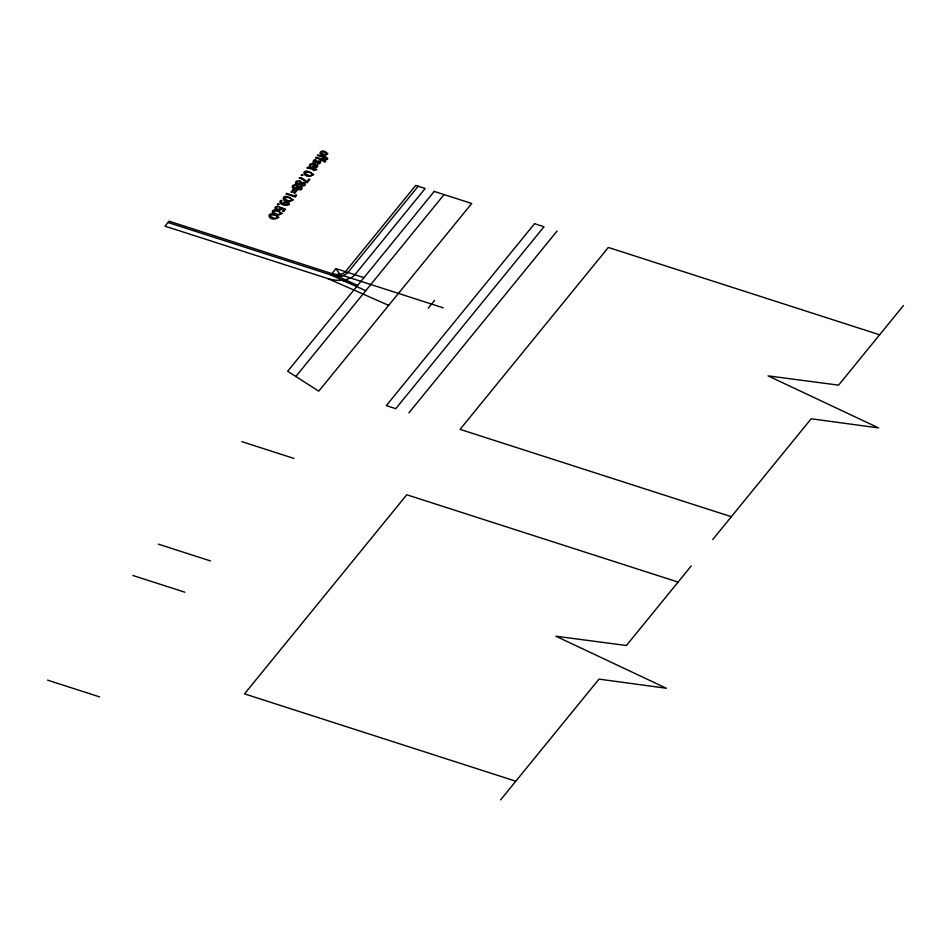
<?xml version="1.0" encoding="UTF-8"?>
<svg xmlns="http://www.w3.org/2000/svg" width="951" height="951" viewBox="0 0 951 951"><rect width="100%" height="100%" fill="white"/><g stroke="black" fill="none" stroke-linecap="round" stroke-linejoin="round"><path stroke-width="1.43" d="M288.629 204.049L284.504 204.025M278.869 206.617C274.304 206.296 276.658 210.742 280.295 208.899A1.926 1.07 6.7 0 0 280.248 207.71M314.127 164.547L312.178 166.936L312.962 167.186A3.424 1.902 6.7 0 0 317.575 166.782A3.578 1.985 6.7 0 0 315.245 164.119A14.087 7.834 6.7 0 0 314.829 163.905A3.804 2.116 6.7 0 0 310.739 163.893A3.804 2.116 6.7 0 0 309.657 166.056M363.971 277.633L335.976 268.622L331.911 273.603L169.052 221.179L164.999 226.16L327.845 278.584L388.686 305.354M418.178 186.241L347.911 272.462A13.064 7.263 6.7 0 1 330.841 274.91L167.994 222.486M295.832 376.489L444.081 194.586M428.235 308.207L434.619 300.373M408.882 412.889L557.131 230.974M500.571 799.898L598.999 679.121L666.366 688.251L555.871 636.219L626.4 645.503L691.27 565.904M712.751 539.538L811.179 418.773L878.546 427.902L768.051 375.871L838.58 385.155L903.45 305.556M308.279 168.244L313.628 169.48L313.057 170.17L314.08 170.502L316.873 169.682L314.65 168.22L314.175 168.814L309.967 167.459A2.116 1.177 6.7 0 0 307.09 167.638M280.046 207.77L280.604 207.247L285.55 209.196L283.529 211.681L282.447 211.324L283.992 209.422L281.425 208.388A2.96 1.652 6.7 0 1 281.318 209.351M326.894 159.602L325.872 159.304M324.933 162.003L323.922 161.706M298.067 186.717C302.632 184.506 303.987 191.52 298.448 189.546A2.556 1.415 6.7 0 1 296.985 188.06M309.812 166.045L310.858 166.045A3.21 1.783 6.7 0 1 311.036 164.796M307.185 168.327L308.16 168.529M323.15 154.217L325.801 154.371L326.205 153.04A3.649 2.033 6.7 0 0 324.731 152.279M301.633 185.647C306.971 187.692 306.044 180.571 301.253 182.806A2.746 1.533 6.7 0 0 299.886 181.13M324.457 152.172L321.759 151.946L321.272 153.301A3.554 1.973 6.7 0 0 322.888 154.11M879.616 334.788L608.319 247.45L460.07 429.365L731.367 516.702M325.92 157.331L324.493 156.142L324.029 156.713L318.038 154.787L317.491 155.465L323.483 157.391L322.853 158.151L323.875 158.484L325.385 157.997A1.438 0.808 6.7 0 1 326.431 159.043M313.913 166.639L315.161 164.903A2.128 1.189 6.7 0 1 316.433 166.377M443.19 307.815L344.892 276.17L340.791 275.79L335.976 268.622M341.54 280.295L357.6 285.466L331.911 273.603A10.342 5.754 6.7 0 0 345.427 271.665L415.694 185.445L425.156 188.488L354.889 274.708A20.684 11.507 6.7 0 1 327.845 278.584M241.887 441.668L293.942 458.43M678.075 582.083L406.778 494.758L244.502 693.873L515.799 781.211M158.365 544.15L210.421 560.912M132.843 575.474L184.898 592.223M47.55 680.131L99.605 696.893M300.659 177.671L299.149 177.968L300.112 178.348A17.891 9.95 6.7 0 1 303.547 180.001A15.359 8.547 6.7 0 1 306.056 182.39L307.137 182.711L309.871 179.359L308.849 179.038L306.65 181.724A15.905 8.856 6.7 0 0 300.706 177.635M330.841 274.91L365.755 290.685M281.389 209.375A3.459 1.926 6.7 0 1 275.945 209.351A3.459 1.926 6.7 0 1 276.741 206.367A2.615 1.462 6.7 0 1 278.845 206.629M284.444 204.037A2.164 1.201 6.7 0 1 284.266 202.718M284.337 202.753A2.294 1.272 6.7 0 1 287.047 202.539A2.294 1.272 6.7 0 1 288.438 204.025M296.938 188.036A2.77 1.533 6.7 0 1 293.907 188.322A2.794 1.557 6.7 0 1 292.254 187.192M292.563 187.157A3.531 1.961 6.7 0 1 293.277 185.219A3.531 1.961 6.7 0 1 296.736 184.922M296.7 185.041A2.746 1.533 6.7 0 1 298.032 186.705M301.598 185.671A2.556 1.415 6.7 0 1 300.171 184.149A2.77 1.533 6.7 0 1 297.081 184.423M297.128 184.351A2.794 1.557 6.7 0 1 295.44 183.293M295.749 183.246A3.531 1.961 6.7 0 1 296.462 181.32A3.531 1.961 6.7 0 1 299.922 181.011M316.386 166.389A1.866 1.034 6.7 0 1 313.878 166.675M310.775 164.666A2.461 1.367 6.7 0 1 314.056 164.571M325.527 161.706A2.591 1.438 6.7 0 0 324.006 159.685L322.532 158.544L322.068 159.126L316.077 157.188L315.53 157.866L321.521 159.792L320.903 160.553L321.925 160.885L323.423 160.398A1.438 0.808 6.7 0 1 324.469 161.444M325.955 157.284A2.591 1.438 6.7 0 1 327.489 159.304M280.866 201.981C282.994 206.105 283.874 198.973 288.308 202.088C293.764 206.819 278.263 206.117 280.034 201.22A4.993 2.782 6.7 0 1 281.234 200.316L282.15 200.744A4.303 2.389 6.7 0 0 281.092 201.517L280.866 201.921M319.488 162.181C313.355 165.165 323.495 164.107 319.584 160.992C317.539 160.576 312.225 163.715 314.888 160.493A1.32 0.737 6.7 0 1 316.065 160.553C315.661 157.129 309.848 163.608 315.482 162.847C316.731 162.657 318.478 160.469 319.488 162.181M278.726 217.41C266.779 224.174 265.02 206.854 278.726 217.41M281.912 213.499C269.894 220.263 268.253 202.943 281.912 213.499M292.991 199.912C280.937 206.676 279.249 189.368 292.991 199.912M313.616 174.604C301.764 181.379 299.862 164.024 313.616 174.604M327.655 153.575L326.003 155.12L322.46 154.847A10.616 5.908 6.7 0 1 322.127 154.728C317.265 153.48 321.902 149.497 324.814 151.447A10.556 5.872 6.7 0 1 325.147 151.554L327.655 153.575M269.632 215.687C280.676 223.509 278.274 211.728 269.632 215.687M272.818 211.788C283.541 219.467 281.805 208.186 272.842 211.681M283.885 198.2C293.954 205.987 293.716 194.622 283.885 198.2M304.522 172.88C314.508 180.619 314.377 169.385 304.534 172.832M296.486 195.252L295.452 197.047L286.061 194.028L286.608 193.35L294.667 195.942L295.464 194.931L296.486 195.252M277.954 203.978L277.407 204.655L279.237 204.394L277.954 203.978M301.764 174.758L301.217 175.424L303.06 175.174L301.764 174.758M293.3 189.154L290.994 191.983L292.076 192.34L294.394 189.499L293.3 189.154M296.023 190.022L293.716 192.863L294.798 193.208L297.104 190.378L296.023 190.022M434.238 191.413L287.666 371.27L318.763 391.158L471.72 203.478L434.238 191.413M534.545 223.711L386.296 405.613L395.759 408.657L544.008 226.754L534.545 223.711M298.602 188.785A1.759 0.975 6.7 0 0 301.36 188.31A1.759 0.975 6.7 0 0 298.911 187.121A1.759 0.975 6.7 0 0 298.602 188.785M294.204 187.502A1.973 1.094 6.7 0 0 297.259 186.919A1.973 1.094 6.7 0 0 294.453 185.623A1.973 1.094 6.7 0 0 294.204 187.502M301.788 184.874A1.759 0.975 6.7 0 0 304.546 184.411A1.759 0.975 6.7 0 0 302.097 183.21A1.759 0.975 6.7 0 0 301.788 184.874M297.39 183.591A1.973 1.094 6.7 0 0 300.445 183.02A1.973 1.094 6.7 0 0 297.639 181.712A1.973 1.094 6.7 0 0 297.39 183.591"/></g></svg>
